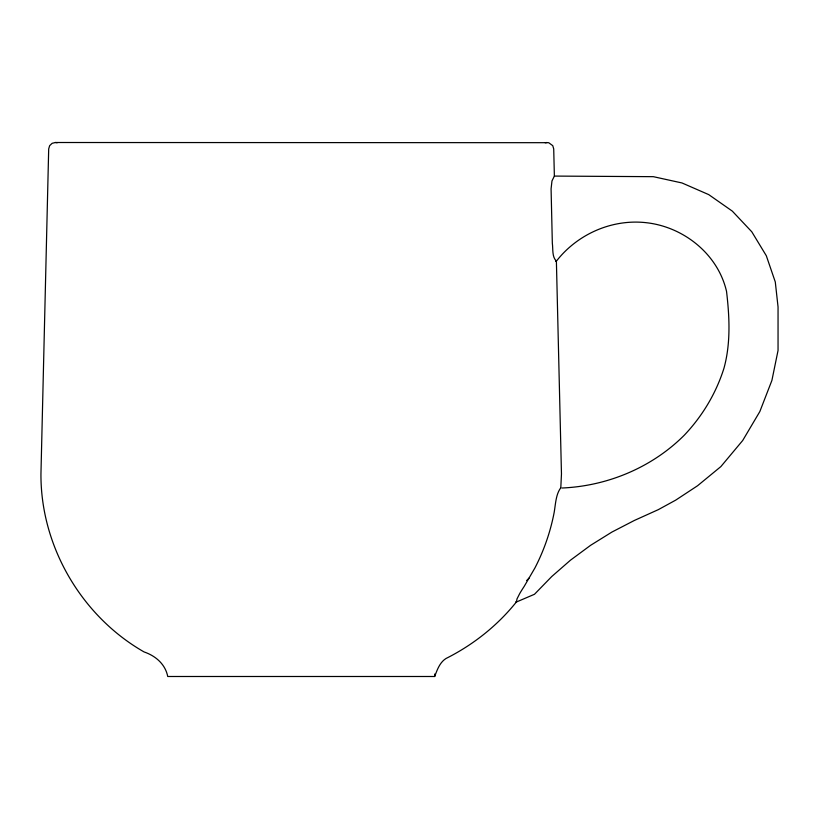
<?xml version="1.0" encoding="UTF-8"?>
<svg xmlns="http://www.w3.org/2000/svg" width="819" height="819" viewBox="0 0 819 819"><rect width="100%" height="100%" fill="white"/><g stroke="black" fill="none" stroke-linecap="round" stroke-linejoin="round"><path stroke-width="1.23" d="M560.79 488.052L561.465 473.914L556.388 261.026C551.883 257.012 553.153 248.996 552.334 243.274L551.085 188.851L551.975 180.938L554.371 176.085L553.716 148.915L552.753 145.659L548.669 142.69L55.467 142.506L52.14 143.305L49.652 145.659L48.69 148.915L40.95 473.914C40.53 546.109 81.439 616.226 144.093 651.944C155.508 655.835 165.325 664.127 167.731 676.494L434.684 676.494C437.172 669.881 439.731 662.448 446.017 658.486C473.157 644.881 497.45 625.634 516.451 601.893L517.004 598.894L519.676 593.642A23.055 2.457 -54.5 0 1 524.16 586.445L534.909 567.987A204.924 204.924 0 0 0 554.105 512.755C555.558 504.739 555.722 494.584 560.667 487.96M555.773 261.292L556.388 261.026M556.275 261.302C577.508 233.947 612.428 218.601 646.969 222.778C684.121 227.17 718.068 254.433 726.545 291.472C729.534 316.922 730.835 343.181 723.996 368.12C716.103 393.274 702.374 416.134 684.254 435.237C651.985 467.495 607.524 486.046 562.08 488.011M526.648 580.569L529.043 578.101M515.868 601.852L516.451 601.893M516.103 602.139L534.5 594.266L551.74 576.535L570.474 560.186L590.591 545.321L611.936 532.053L634.377 520.454L658.363 509.623L675.675 500.153L697.532 485.769L720.863 466.595L742.69 440.509L759.848 411.537L771.907 380.415L778.05 350.44L778.05 306.951L775.286 281.951L766.308 255.733L751.781 231.787L732.309 211.118L708.722 194.615L682.012 182.965L653.316 176.669L554.371 176.085M545.239 142.772L546.949 142.506M55.467 142.506L57.176 142.772M434.684 674.017L434.684 676.494"/></g></svg>
